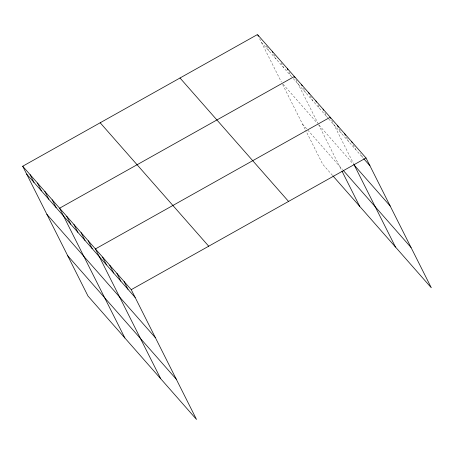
<?xml version="1.0" encoding="UTF-8"?>
<svg xmlns="http://www.w3.org/2000/svg" width="454" height="454" viewBox="0 0 454 454"><rect width="100%" height="100%" fill="white"/><g stroke="black" fill="none" stroke-linecap="round" stroke-linejoin="round"><path stroke-width="0.34" stroke-dasharray="2.27 1.7" d="M261.413 42.353L292.779 78.026M293.239 78.548L328.31 118.432M328.758 118.942L362.786 157.64L360.669 153.429M283.041 84.183L317.176 123M319.009 125.083L353.036 163.781M302.517 124.084L342.554 169.614M332.453 175.352L322.766 164.337L305.684 130.372M353.201 144.678L355.624 149.491M346.34 137.136L348.456 141.347M339.178 128.987L341.294 133.198M331.715 120.242L353.428 163.417M324.854 112.694L326.971 116.905M317.993 105.152L319.803 108.761M310.224 95.8L312.641 100.612M303.363 88.258L305.48 92.468M295.894 79.507L317.931 123.318M318.56 124.572L341.635 170.454M289.119 72.317L290.935 75.926M281.134 62.726L283.557 67.532M273.756 54.332L276.174 59.139M266.373 45.939L268.796 50.746M259.597 38.743L281.344 81.981M282.609 84.495L305.366 129.742"/><path stroke-width="0.68" d="M22.7 166.232L131.234 289.663L196.52 419.462L87.985 296.031L22.7 166.232L257.48 34.538L366.015 157.969L431.3 287.768L332.913 175.88M131.234 289.663L366.015 157.969M363.682 158.656L369.948 165.784M354.375 165.307L390.196 206.037M343.451 170.63L411.052 247.515M180.005 77.997L288.54 201.428M100.181 122.773L208.715 246.204M26.633 174.052L135.167 297.478M46.875 214.305L155.41 337.736M67.737 255.778L176.271 379.209M351.691 141.676L352.293 142.879M344.529 133.527L345.437 135.332M337.362 125.383L338.27 127.188M330.807 118.437L330.2 117.234L95.419 248.928L160.699 378.732M353.745 164.047L395.485 247.033M323.038 109.091L323.64 110.294M315.876 100.941L316.478 102.144M308.709 92.798L309.316 94.001M301.547 84.648L302.154 85.851M294.986 77.708L294.385 76.505L59.605 208.199L124.884 337.997M341.953 171.079L359.664 206.303M287.308 68.713L287.91 69.916M272.241 51.325L272.848 52.528M257.787 35.14L258.388 36.343M124.073 281.514L128.005 289.334M116.911 273.37L120.838 281.185M109.743 265.221L113.676 273.041M102.581 257.077L106.514 264.892M88.258 240.785L92.185 248.599M81.09 232.635L85.023 240.455M73.928 224.492L77.861 232.306M66.766 216.348L70.699 224.162M52.221 199.805L56.154 207.62M44.844 191.412L48.771 199.227M37.461 183.019L41.393 190.833M30.083 174.625L34.01 182.44"/></g></svg>
